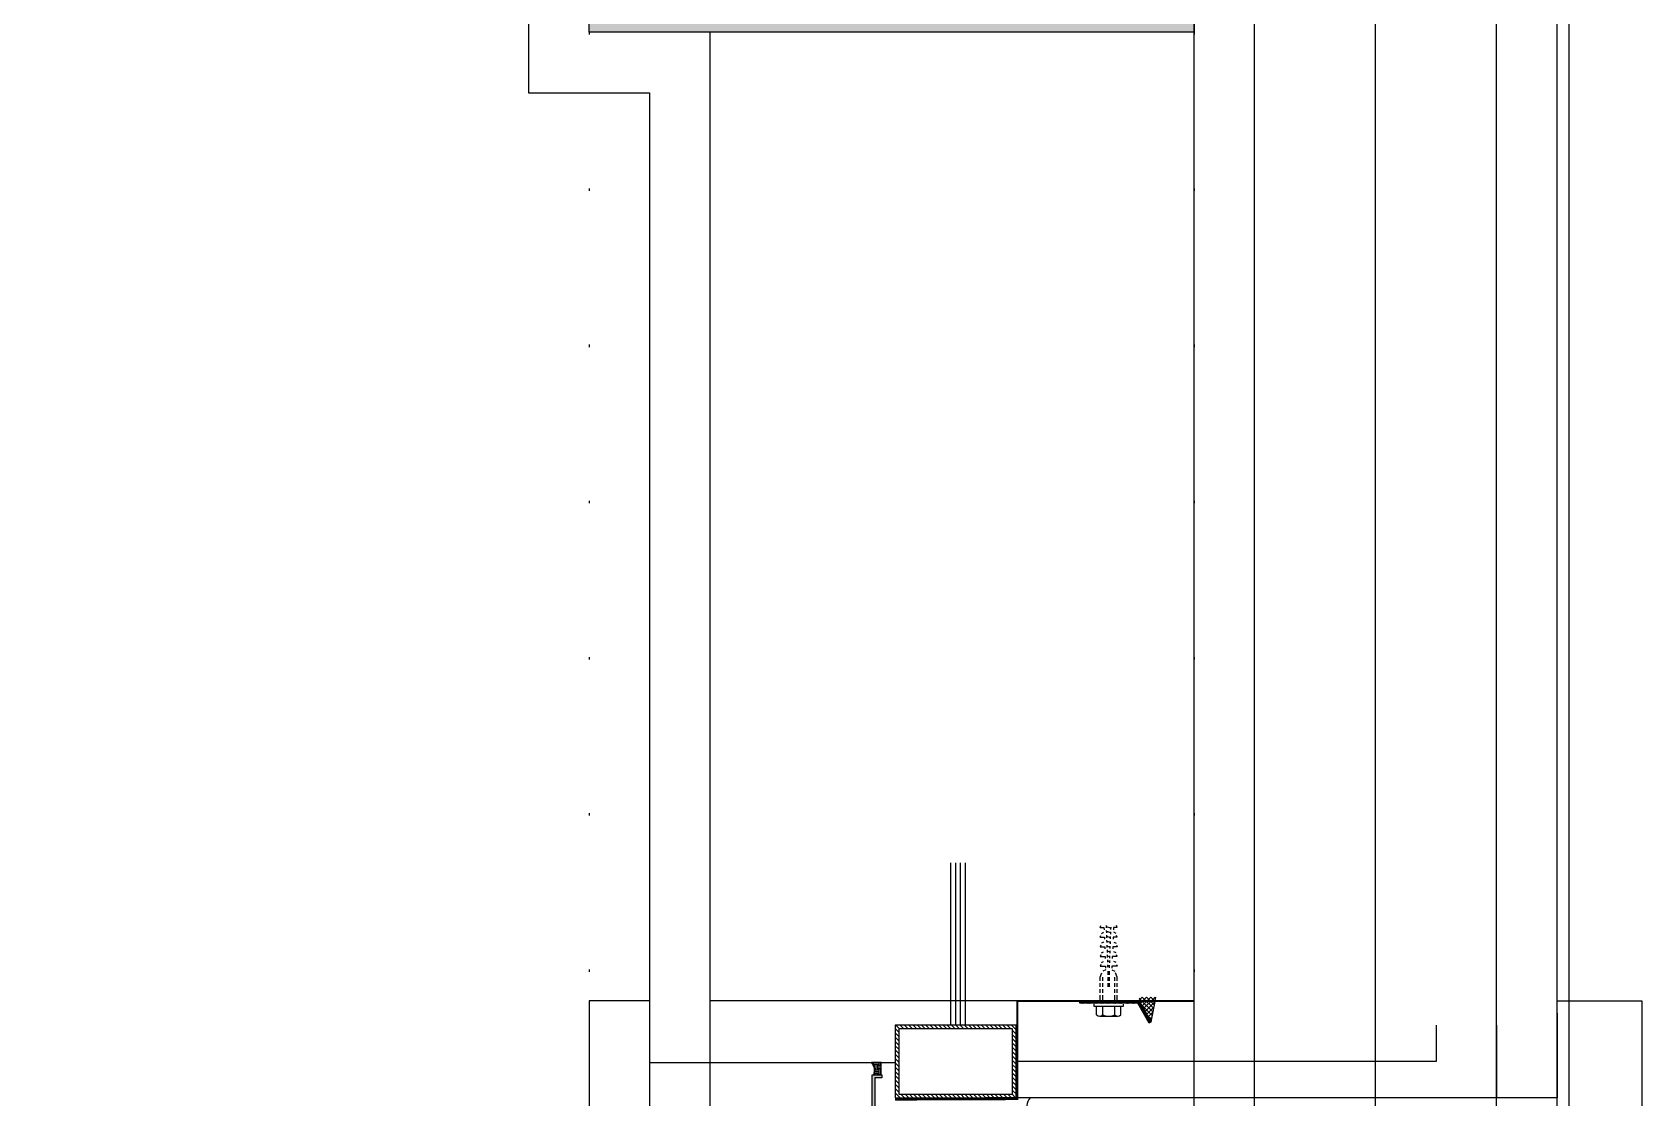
# Model space of a CAD drawing. Header units: inches. Extents: x 21 to 32698, y 13 to 3712.
# Drawn here: x 12783.7 to 12850.2, y 1463.1 to 1507.1 of the extents above; entities that cross this region are included whole.
import ezdxf

# ---------------------------------------------------------------- set-up
doc = ezdxf.new("R2010")
doc.units = ezdxf.units.IN
doc.header["$MEASUREMENT"] = 0
doc.set_wipeout_variables(frame=1)
for name, pattern in [('DOT', [6.35, 0, -6.35]), ('HIDDEN', [9.525, 6.35, -3.175]), ('IMPORT-HIDDEN2', [47.625, 31.75, -15.875])]:
    doc.linetypes.add(name, pattern=pattern)
for name, color, linetype, lineweight in [('Z_MİM_-KM-BEAM-RAY', 8, 'DOT', 25), ('Z_MİM_-KM-GLAZ', 8, 'Continuous', 25), ('Z_MİM_-KM-GLAZ-CURT', 8, 'Continuous', 25), ('Z_MİM_-KM-IZO-THERMAL', 8, 'Continuous', 25), ('Z_MİM_-KM-IZO-THERMAL-ROCKWOOL', 8, 'BATTING', 25), ('Z_MİM_-KM-PAINT', 8, 'Continuous', 25), ('Z_MİM_-KM-PATTERN-STRC', 8, 'Continuous', 25), ('Z_MİM_-KM-RAY-1', 8, 'IMPORT-HIDDEN2', 25), ('Z_MİM_-KM-STRC-CONCRETE', 8, 'Continuous', 25), ('Z_MİM_-KM-WALL', 8, 'Continuous', 25), ('Z_MİM_-KM-WALL-IZO-TERMAL', 8, 'Continuous', 25), ('Z_MİM_-KM-WALL-PL', 8, 'Continuous', 25), ('Z_MİM_-KM-WALL-PLASTER', 8, 'Continuous', 25), ('Z_MİM_Aksesuar', 8, 'Continuous', 25), ('Z_MİM_AUDIT_D_040619093244-1', 8, 'Continuous', 25), ('Z_MİM_CELIK', 8, 'Continuous', 25), ('Z_MİM_MYM_MEMBRAN_', 8, 'HIDDEN', 25), ('Z_MİM_PROFIL', 8, 'Continuous', 25)]:
    doc.layers.add(name, color=color, linetype=linetype, lineweight=lineweight)
doc.layers.add('Z_MİM_-KM-WALL-TERMAL-PATTERN', color=8, linetype='BATTING', lineweight=25, plot=False)
doc.linetypes.add('BATTING', pattern='A,0.00254,-2.54,[134,ltypeshp.shx,S=2.54,R=0,X=-2.54,Y=0],-5.08,[134,ltypeshp.shx,S=2.54,R=180,X=2.54,Y=0],-2.54', length=10.16254)

# ---------------------------------------------------------------- blocks, each defined once
blk = doc.blocks.new('*U176')
at = {"layer": 'Z_MİM_AUDIT_D_040619093244-1'}
for points in [[(-3.031, -3.175), (-3.106, -3.2)], [(-3.031, -3.175), (-3.031, -3.326)], [(-2.781, -3.225), (-2.831, -3.313)], [(-2.631, -3.175), (-2.706, -3.2)], [(-2.631, -3.175), (-2.631, -3.343)], [(-2.431, -3.313), (-2.381, -3.225)], [(-2.306, -3.2), (-2.231, -3.175), (-2.231, -3.36), (-2.147, -3.363)], [(-1.981, -3.225), (-2.031, -3.313)], [(-1.831, -3.175), (-1.906, -3.2)], [(-1.831, -3.175), (-1.831, -3.377)], [(-1.581, -3.225), (-1.631, -3.313)], [(-1.506, -3.2), (-1.431, -3.175), (-1.431, -3.394), (-1.356, -3.397)], [(-1.281, -3.4), (-1.231, -3.275)], [(-0.981, -3.175), (-1.158, -3.246)], [(-0.831, -3.175), (-0.981, -3.175)], [(-0.831, -3.275), (-0.981, -3.275)], [(-0.581, -3.175), (-0.731, -3.175)], [(-0.581, -3.275), (-0.731, -3.275)], [(-3.012, -3.617), (-3.113, -3.621)], [(-3.031, -3.875), (-3.106, -3.85)], [(-3.001, -3.434), (-3.063, -3.619)], [(-2.951, -3.435), (-3.05, -3.432)], [(-3.031, -3.326), (-2.937, -3.33)], [(-3.031, -3.724), (-2.937, -3.72)], [(-3.031, -3.875), (-3.031, -3.724)], [(-2.809, -3.609), (-2.911, -3.613)], [(-2.803, -3.441), (-2.86, -3.611)], [(-2.754, -3.443), (-2.853, -3.439)], [(-2.781, -3.825), (-2.831, -3.738)], [(-2.607, -3.602), (-2.708, -3.606)], [(-2.631, -3.875), (-2.706, -3.85)], [(-2.606, -3.448), (-2.658, -3.604)], [(-2.556, -3.45), (-2.655, -3.446)], [(-2.631, -3.343), (-2.542, -3.347)], [(-2.631, -3.707), (-2.542, -3.703)], [(-2.631, -3.875), (-2.631, -3.707)], [(-2.404, -3.594), (-2.506, -3.598)], [(-2.359, -3.457), (-2.457, -3.454)], [(-2.408, -3.456), (-2.455, -3.596)], [(-2.431, -3.738), (-2.381, -3.825)], [(-2.306, -3.85), (-2.231, -3.875), (-2.231, -3.69), (-2.147, -3.687)], [(-2.202, -3.587), (-2.303, -3.591)], [(-2.161, -3.465), (-2.26, -3.461)], [(-2.211, -3.463), (-2.253, -3.589)], [(-1.999, -3.579), (-2.101, -3.583)], [(-1.964, -3.472), (-2.062, -3.468)], [(-2.013, -3.47), (-2.05, -3.581)], [(-1.981, -3.825), (-2.031, -3.738)], [(-1.906, -3.85), (-1.831, -3.875), (-1.831, -3.673), (-1.752, -3.67)], [(-1.797, -3.572), (-1.898, -3.576)], [(-1.765, -3.479), (-1.864, -3.476)], [(-1.815, -3.477), (-1.848, -3.574)], [(-1.831, -3.377), (-1.752, -3.38)], [(-1.594, -3.564), (-1.696, -3.568)], [(-1.568, -3.487), (-1.667, -3.483)], [(-1.618, -3.485), (-1.645, -3.566)], [(-1.581, -3.825), (-1.631, -3.738)], [(-1.506, -3.85), (-1.431, -3.875), (-1.431, -3.656), (-1.356, -3.653)], [(-1.392, -3.557), (-1.493, -3.561)], [(-1.371, -3.494), (-1.47, -3.49)], [(-1.42, -3.492), (-1.443, -3.559)], [(-1.281, -3.65), (-1.231, -3.775)], [(-1.081, -3.5), (-1.231, -3.5)], [(-1.081, -3.55), (-1.231, -3.55)], [(-0.981, -3.875), (-1.158, -3.804)], [(-0.831, -3.5), (-0.981, -3.5)], [(-0.831, -3.55), (-0.981, -3.55)], [(-0.831, -3.775), (-0.981, -3.775)], [(-0.831, -3.875), (-0.981, -3.875)], [(-0.581, -3.5), (-0.731, -3.5)], [(-0.581, -3.55), (-0.731, -3.55)], [(-0.581, -3.775), (-0.731, -3.775)], [(-0.581, -3.875), (-0.731, -3.875)]]:
    blk.add_lwpolyline(points, dxfattribs=at)
blk.add_wipeout([(160, -25), (160, 16.5), (0, 16.5), (0, -25)])
h = blk.add_hatch()
h.set_pattern_fill('EARTH', color=256, scale=0.03, angle=-90)
h.set_pattern_definition([(270, (-66260.89363, 147327.28475), (0.1905, -0.1905), [0.1905, -0.1905]), (270, (-66260.82219, 147327.28475), (0.1905, -0.1905), [0.1905, -0.1905]), (270, (-66260.75075, 147327.28475), (0.1905, -0.1905), [0.1905, -0.1905]), (360, (-66260.72694, 147327.26094), (0.1905, 0.1905), [0.1905, -0.1905]), (360, (-66260.72694, 147327.1895), (0.1905, 0.1905), [0.1905, -0.1905]), (360, (-66260.72694, 147327.11806), (0.1905, 0.1905), [0.1905, -0.1905])])
h.paths.add_polyline_path([(3.054, -13.235), (3.054, -12.929), (2.545, -12.929), (2.545, -13.331, -0.291534)])
at = {"layer": 'Z_MİM_Aksesuar'}
h = blk.add_hatch(dxfattribs=at)
h.set_pattern_fill('ANSI37', color=256, angle=180, style=0)
h.set_pattern_definition([(135, (336.59067, -0.34935), (0.088388348, 0.088388348), []), (45, (336.59067, -0.34935), (0.088388348, -0.088388348), [])])
h.paths.add_polyline_path([(0.866, -1.77), (0, -2.27), (-0.152, -2.27), (-0.152, -1.578)])
at = {"layer": 'Z_MİM_CELIK', "linetype": 'Continuous'}
h = blk.add_hatch(dxfattribs=at)
h.set_pattern_fill('ANSI31', color=256, style=0)
h.set_pattern_definition([(45, (9326.51327, -13494.84769), (-0.08838834765, 0.08838834765), [])])
h.paths.add_polyline_path([(1.15, -7.5), (1.15, -12.2), (3.85, -12.2), (3.85, -7.5)], flags=16)
h.paths.add_polyline_path([(1, -7.35), (1, -12.35), (4, -12.35), (4, -7.35)])
at = {"layer": 'Z_MİM_PROFIL'}
h = blk.add_hatch(dxfattribs=at)
h.set_pattern_fill('ANSI37', color=256, scale=0.2, style=0)
h.set_pattern_definition([(315, (2686.23092, 9681.967574), (-0.01767766953, -0.01767766953), []), (225, (2686.23092, 9681.967574), (-0.01767766953, 0.01767766953), [])])
h.paths.add_polyline_path([(0, -2.27), (0.866, -1.77), (0.916, -1.856), (0.1, -2.328), (0.1, -4.719), (0, -4.719)])
blk.add_hatch(color=256, dxfattribs=at).paths.add_polyline_path([(6.056, -13.184), (6.056, -13.304), (3.056, -13.304), (3.056, -12.904), (3.176, -12.904), (3.176, -13.184), (4.496, -13.184), (4.496, -9.923), (4.616, -9.923), (4.616, -13.184)])
for points in [[(3.054, -12.929), (2.545, -12.929)], [(3.054, -13.235), (3.054, -12.929)]]:
    blk.add_lwpolyline(points)
blk.add_lwpolyline([(3.054, -12.929), (2.545, -12.929), (2.545, -13.331, -0.291534), (3.054, -13.235, -0.291534)], format="xyb")
for centre, start, end in [((4.333, -6.426), 226.36097, 310.91618), ((2.875, -13.683), 68.16815, 133.63903)]:
    blk.add_arc(centre, 0.482, start, end)
at = {"layer": 'Z_MİM_-KM-GLAZ-CURT'}
for points in [[(0, 15), (0, 18.5), (160, 18.5), (160, 15)], [(0, -22.5), (0, -25), (160, -25), (160, -22.5)]]:
    blk.add_lwpolyline(points, dxfattribs=at)
at = {"layer": 'Z_MİM_-KM-RAY-1', "ltscale": 0.15}
for p, q in [((160, 0), (0, 0)), ((160, -20), (0, -20))]:
    blk.add_line(p, q, dxfattribs=at)
at = {"layer": 'Z_MİM_-KM-WALL'}
blk.add_lwpolyline([(0, 0), (0, -20)], dxfattribs=at)
at = {"layer": 'Z_MİM_-KM-WALL-IZO-TERMAL', "ltscale": 1.5}
blk.add_lwpolyline([(1, 12.5), (4, 12.5), (4, -7.5)], dxfattribs=at)
at = {"layer": 'Z_MİM_-KM-WALL-PLASTER', "ltscale": 1.5}
for points in [[(0.503, 15), (4.003, 15), (4.003, -8.634)], [(0, -22.5), (2.542, -22.5), (2.542, -12.35)]]:
    blk.add_lwpolyline(points, dxfattribs=at)
at = {"layer": 'Z_MİM_-KM-WALL-TERMAL-PATTERN', "ltscale": 0.16}
blk.add_lwpolyline([(1, 10), (2.5, 10), (2.5, -7.297)], dxfattribs=at)
at = {"layer": 'Z_MİM_Aksesuar'}
blk.add_line((0.866, -1.77), (-0.152, -1.578), dxfattribs=at)
at = {"layer": 'Z_MİM_AUDIT_D_040619093244-1'}
for p, q in [((0.581, -3.025), (0.231, -3.025)), ((0.581, -3.275), (0.231, -3.275)), ((0.631, -3.9), (0.631, -3.15)), ((0.581, -3.775), (0.231, -3.775)), ((0.581, -4.025), (0.231, -4.025))]:
    blk.add_line(p, q, dxfattribs=at)
blk.add_lwpolyline([(0, -2.27), (0.866, -1.77), (0.916, -1.856), (0.1, -2.328), (0.1, -4.719), (0, -4.719)], close=True, dxfattribs=at)
for points in [[(-0.331, -3.175), (-0.481, -3.175)], [(-0.331, -3.275), (-0.481, -3.275)], [(-0.081, -3.175), (-0.231, -3.175)], [(-0.081, -3.275), (-0.231, -3.275)], [(-0.044, -3.175), (-0.194, -3.175)], [(-0.044, -3.275), (-0.194, -3.275)], [(-0.015, -3.175), (-0.165, -3.175)], [(-0.015, -3.275), (-0.165, -3.275)], [(0.131, -2.925), (0.231, -2.925), (0.231, -4.125), (0.131, -4.125)], [(-0.331, -3.775), (-0.481, -3.775)], [(-0.331, -3.875), (-0.481, -3.875)], [(-0.081, -3.775), (-0.231, -3.775)], [(-0.081, -3.875), (-0.231, -3.875)], [(-0.044, -3.775), (-0.194, -3.775)], [(-0.044, -3.875), (-0.194, -3.875)], [(-0.015, -3.775), (-0.165, -3.775)], [(-0.015, -3.875), (-0.165, -3.875)]]:
    blk.add_lwpolyline(points, dxfattribs=at)
for centre, radius, start, end in [((0.45, -3.15), 0.181, 316.39718, 43.60282), ((-0.019, -3.525), 0.65, 337.38014, 22.61986), ((0.45, -3.9), 0.181, 316.39718, 43.60282)]:
    blk.add_arc(centre, radius, start, end, dxfattribs=at)
at = {"layer": 'Z_MİM_CELIK'}
for p, q in [((1, -9.45), (-5.701, -9.45)), ((1, -9.65), (-5.701, -9.65)), ((1, -9.85), (-5.701, -9.85)), ((1, -10.05), (-5.701, -10.05))]:
    blk.add_line(p, q, dxfattribs=at)
at = {"layer": 'Z_MİM_CELIK', "linetype": 'Continuous'}
blk.add_lwpolyline([(1, -7.35), (1, -12.35), (4, -12.35), (4, -7.35), (1, -7.35)], dxfattribs=at)
blk.add_lwpolyline([(1.15, -7.5), (1.15, -12.2), (3.85, -12.2), (3.85, -7.5)], close=True, dxfattribs=at)
at = {"layer": 'Z_MİM_MYM_MEMBRAN_', "ltscale": 20, "const_width": 0.08}
blk.add_lwpolyline([(4.077, -12.35), (4.058, -7.297), (4.058, -7.297), (0, -7.297), (0, 0), (0, 0)], dxfattribs=at)
at = {"layer": 'Z_MİM_PROFIL'}
blk.add_lwpolyline([(6.056, -13.184), (6.056, -13.304), (3.056, -13.304), (3.056, -12.904), (3.176, -12.904), (3.176, -13.184), (4.496, -13.184), (4.496, -9.923), (4.616, -9.923), (4.616, -13.184)], close=True, dxfattribs=at)
blk = doc.blocks.new('-KM_Kolon-1K')
at = {"layer": 'Z_MİM_-KM-PATTERN-STRC'}
blk.add_hatch(color=256, dxfattribs=at).paths.add_polyline_path([(3475.001, 680), (3500.001, 680), (3500.001, 525), (3475.001, 525)], flags=0)
at = {"layer": 'Z_MİM_-KM-STRC-CONCRETE'}
blk.add_lwpolyline([(3475.001, 680), (3500.001, 680), (3500.001, 525), (3475.001, 525)], close=True, dxfattribs=at)
blk = doc.blocks.new('-KM_Kiriş İzi-1K')
at = {"layer": 'Z_MİM_-KM-BEAM-RAY'}
for p, q in [((3475.001, 525), (3475.001, 155)), ((3500.001, 525), (3500.001, 155))]:
    blk.add_line(p, q, dxfattribs=at)

msp = doc.modelspace()

# ---------------------------------------------------------------- block references
at = {"layer": 'Z_MİM_-KM-GLAZ', "ltscale": 1.5, "rotation": 270}
msp.add_blockref('*U176', (12831.714, 1467.084), dxfattribs=at)

# ---------------------------------------------------------------- next in the draw order: linework, layer by layer
at = {"layer": 'Z_MİM_-KM-IZO-THERMAL'}
msp.add_lwpolyline([(11329.214, 1162.159), (11329.214, 969.583), (12844.215, 969.583), (12844.215, 2594.584), (9029.215, 2594.584), (9029.215, 1624.583), (9319.214, 1624.583), (9319.214, 969.583), (10654.214, 969.583), (10654.214, 1161.832)], dxfattribs=at)
at = {"layer": 'Z_MİM_-KM-IZO-THERMAL-ROCKWOOL', "ltscale": 0.45}
msp.add_lwpolyline([(11334.214, 1162.159), (11334.214, 974.583), (12839.215, 974.583), (12839.215, 2589.584), (9034.215, 2589.584), (9034.215, 1629.583), (9324.214, 1629.583), (9324.214, 974.583), (10649.214, 974.583), (10649.214, 1161.832)], dxfattribs=at)
at = {"layer": 'Z_MİM_-KM-PAINT'}
msp.add_lwpolyline([(11326.214, 1162.159), (11326.214, 966.583), (12847.215, 966.583), (12847.215, 2597.584), (9026.215, 2597.584), (9026.215, 1621.583), (9316.214, 1621.583), (9316.214, 966.583), (10657.214, 966.583), (10657.214, 1161.832)], dxfattribs=at)
at = {"layer": 'Z_MİM_-KM-WALL'}
msp.add_line((12811.715, 1137.083), (12811.715, 1507.083), dxfattribs=at)
at = {"layer": 'Z_MİM_-KM-WALL-PL'}
msp.add_lwpolyline([(11341.714, 1162.159), (11341.714, 982.083), (12831.715, 982.083), (12831.715, 2582.084), (9041.715, 2582.084), (9041.715, 1637.083), (9331.714, 1637.083), (9331.714, 982.083), (10641.714, 982.083), (10641.714, 1161.832)], dxfattribs=at)
at = {"layer": 'Z_MİM_-KM-WALL-PLASTER'}
for points in [[(11326.714, 1162.159), (11326.714, 967.083), (12846.715, 967.083), (12846.715, 2597.084), (9026.715, 2597.084), (9026.715, 1622.083), (9316.714, 1622.083), (9316.714, 967.083), (10656.714, 967.083), (10656.714, 1161.832)], [(11339.214, 1162.159), (11339.214, 979.583), (12834.215, 979.583), (12834.215, 2584.584), (9039.215, 2584.584), (9039.215, 1634.583), (9329.214, 1634.583), (9329.214, 979.583), (10644.214, 979.583), (10644.214, 1161.832)]]:
    msp.add_lwpolyline(points, dxfattribs=at)
msp.add_lwpolyline([(12474.215, 1644.583), (12804.215, 1644.583), (12804.215, 1504.583), (12809.215, 1504.583), (12809.215, 1139.583), (12804.215, 1139.583), (12804.215, 1004.583), (12474.215, 1004.583)], close=True, dxfattribs=at)

# ---------------------------------------------------------------- next in the draw order: block references
at = {"layer": 'Z_MİM_-KM-BEAM-RAY'}
msp.add_blockref('-KM_Kiriş İzi-1K', (9331.714, 982.083), dxfattribs=at)
at = {"layer": 'Z_MİM_-KM-STRC-CONCRETE'}
msp.add_blockref('-KM_Kolon-1K', (9331.714, 982.083), dxfattribs=at)

doc.saveas('drawing.dxf')
